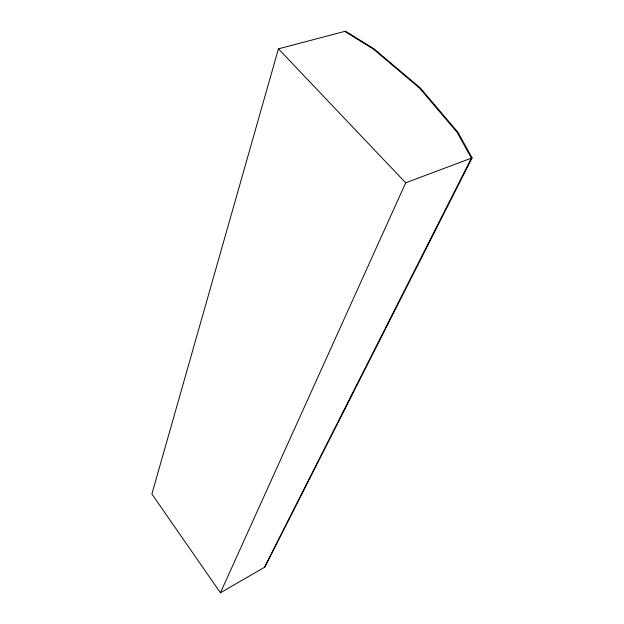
<?xml version="1.0" encoding="UTF-8"?>
<svg xmlns="http://www.w3.org/2000/svg" width="624" height="624" viewBox="0 0 624 624"><rect width="100%" height="100%" fill="white"/><g stroke="black" fill="none" stroke-linecap="round" stroke-linejoin="round"><path stroke-width="0.94" d="M278.444 48.859L151.889 493.997L220.428 592.8L264.888 567.06L472.111 157.864L457.946 132.288L420.225 87.906L373.987 48.844L345.478 31.2L278.444 48.859L405.694 182.816L472.111 157.864M220.428 592.8L405.694 182.816M264.404 567.349L471.393 158.129L457.15 132.382L419.554 88.117L373.456 49.156L344.76 31.387"/></g></svg>
